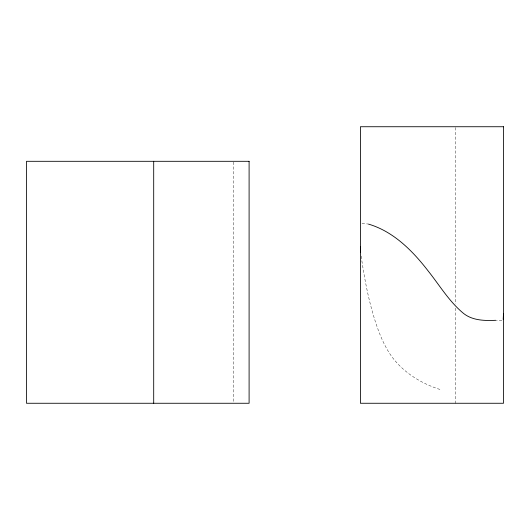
<?xml version="1.0" encoding="UTF-8"?>
<svg xmlns="http://www.w3.org/2000/svg" width="530" height="530" viewBox="0 0 530 530"><rect width="100%" height="100%" fill="white"/><g stroke="black" fill="none" stroke-linecap="round" stroke-linejoin="round"><path stroke-width="0.4" stroke-dasharray="2.65 1.99" d="M501.903 320.292L496.305 320.305M361.997 223.521L367.833 223.985M439.9 389.437C419.111 382.792 399.706 370.178 388.218 351.244C381.136 339.452 376.625 326.381 372.809 313.23C367.389 294.481 363.931 275.255 361.142 255.964M455.8 127.551L455.8 304.041M455.8 308.102L455.8 403.264M233.2 162.094L233.2 403.264"/><path stroke-width="0.79" d="M503.5 313.389L503.202 319.438M495.749 320.305C484.294 320.829 471.693 320.597 462.544 312.587C448.804 300.914 439.463 285.173 428.333 271.194C412.85 251.061 393.479 231.411 368.449 224.097M360.619 252.035L360.4 246.563M153.7 161.305L153.7 403.264M503.5 126.736L360.4 126.736L360.4 403.264L503.5 403.264L503.5 126.736M249.1 161.305L26.5 161.305L26.5 403.264L249.1 403.264L249.1 161.305"/></g></svg>
